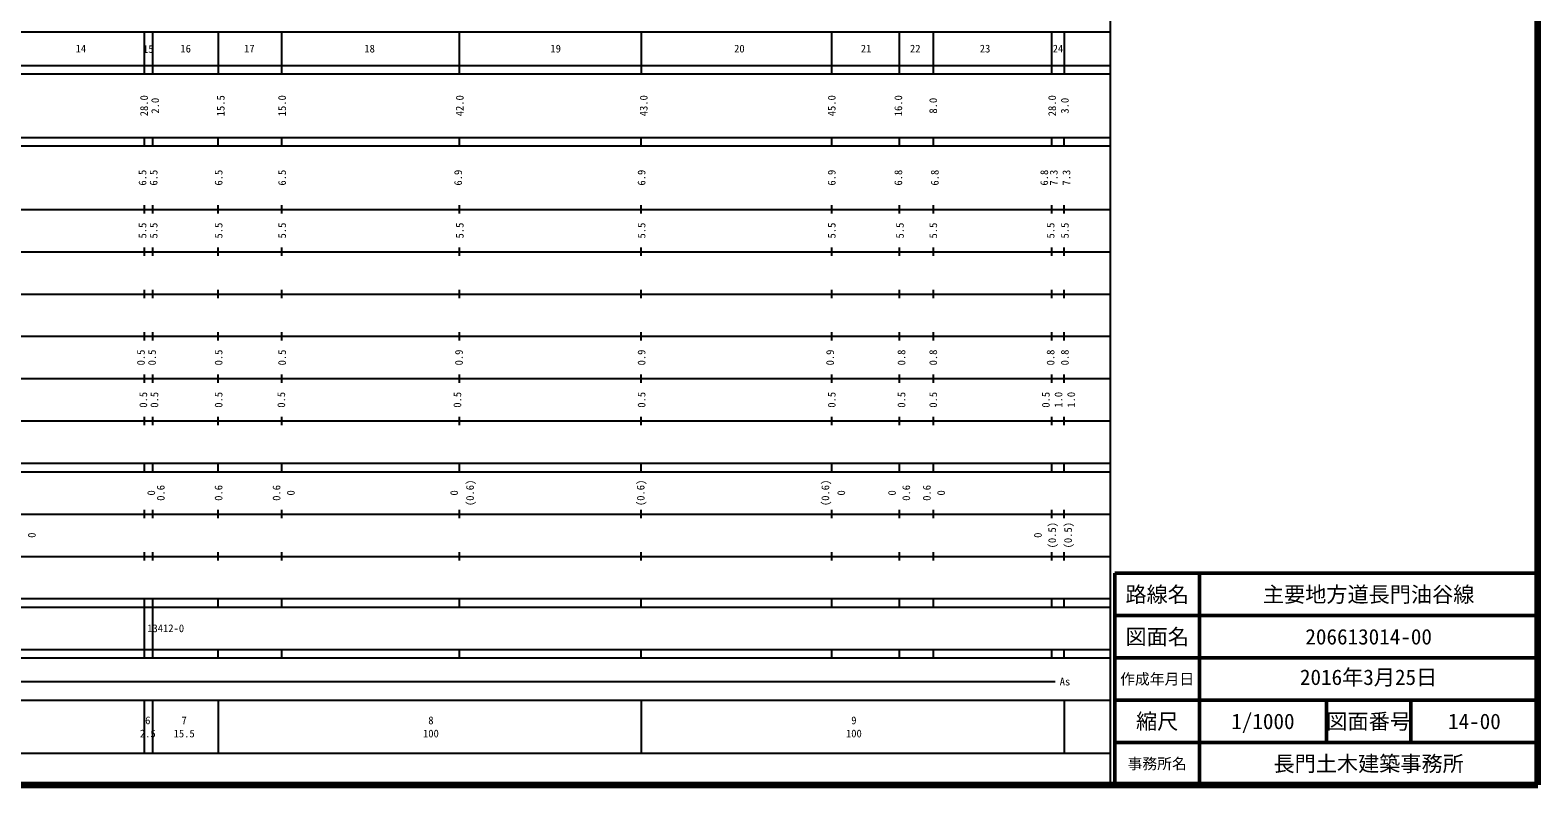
# Model space of a CAD drawing. Units: millimetres on the paper, enlarged 1000 times. Extents: x 40000 to 680000, y 20000 to 380000.
# Drawn here: x 323536 to 680000, y 20000 to 198357 of the extents above; entities that cross this region are included whole.
import ezdxf
from ezdxf.enums import TextEntityAlignment as Align

# ---------------------------------------------------------------- set-up
doc = ezdxf.new("R2010")
doc.units = ezdxf.units.MM
doc.header["$LTSCALE"] = 1000
for name, color, linetype, lineweight in [('M-TTL', 2, 'Continuous', 140), ('M-TTL-BAND', 7, 'Continuous', 25), ('M-TTL-FRAM', 2, 'Continuous', 50), ('M-TTL-LINE', 7, 'Continuous', 50), ('M-TTL-TXT', 7, 'Continuous', 13)]:
    doc.layers.add(name, color=color, linetype=linetype, lineweight=lineweight)
doc.styles.add('ＭＳ ゴシック', font='')
doc.styles.get('ＭＳ ゴシック').set_extended_font_data('MS Gothic')

msp = doc.modelspace()

# ---------------------------------------------------------------- linework, layer by layer
at = {"layer": 'M-TTL'}
for p, q in [((680000, 20000), (680000, 380000)), ((40000, 20000), (680000, 20000))]:
    msp.add_line(p, q, dxfattribs=at)
at = {"layer": 'M-TTL-BAND'}
for p, q in [((579000, 20000), (579000, 370000)), ((68000, 198000), (579000, 198000)), ((350500, 198000), (350500, 188000)), ((352500, 198000), (352500, 188000)), ((368000, 198000), (368000, 188000)), ((383000, 198000), (383000, 188000)), ((425000, 198000), (425000, 188000)), ((468000, 198000), (468000, 188000)), ((513000, 198000), (513000, 188000)), ((529000, 198000), (529000, 188000)), ((537000, 198000), (537000, 188000)), ((565000, 198000), (565000, 188000)), ((568000, 198000), (568000, 188000)), ((40000, 190000), (579000, 190000)), ((40000, 188000), (579000, 188000)), ((40000, 173000), (579000, 173000)), ((350500, 173000), (350500, 171000)), ((352500, 173000), (352500, 171000)), ((368000, 171000), (368000, 173000)), ((383000, 173000), (383000, 171000)), ((425000, 173000), (425000, 171000)), ((468000, 171000), (468000, 173000)), ((513000, 173000), (513000, 171000)), ((529000, 173000), (529000, 171000)), ((537000, 173000), (537000, 171000)), ((565000, 173000), (565000, 171000)), ((568000, 171000), (568000, 173000)), ((40000, 171000), (579000, 171000)), ((350500, 157000), (350500, 155000)), ((352500, 157000), (352500, 155000)), ((368000, 155000), (368000, 157000)), ((383000, 157000), (383000, 155000)), ((425000, 157000), (425000, 155000)), ((468000, 155000), (468000, 157000)), ((513000, 157000), (513000, 155000)), ((529000, 157000), (529000, 155000)), ((537000, 157000), (537000, 155000)), ((565000, 157000), (565000, 155000)), ((568000, 155000), (568000, 157000)), ((40000, 156000), (579000, 156000)), ((350500, 147000), (350500, 145000)), ((352500, 147000), (352500, 145000)), ((368000, 145000), (368000, 147000)), ((383000, 147000), (383000, 145000)), ((425000, 147000), (425000, 145000)), ((468000, 145000), (468000, 147000)), ((513000, 147000), (513000, 145000)), ((529000, 147000), (529000, 145000)), ((537000, 147000), (537000, 145000)), ((565000, 147000), (565000, 145000)), ((568000, 145000), (568000, 147000)), ((46000, 146000), (579000, 146000)), ((52000, 136000), (579000, 136000)), ((350500, 137000), (350500, 135000)), ((352500, 137000), (352500, 135000)), ((368000, 135000), (368000, 137000)), ((383000, 137000), (383000, 135000)), ((425000, 137000), (425000, 135000)), ((468000, 135000), (468000, 137000)), ((513000, 137000), (513000, 135000)), ((529000, 137000), (529000, 135000)), ((537000, 137000), (537000, 135000)), ((565000, 137000), (565000, 135000)), ((568000, 135000), (568000, 137000)), ((46000, 126000), (579000, 126000)), ((350500, 127000), (350500, 125000)), ((352500, 127000), (352500, 125000)), ((368000, 125000), (368000, 127000)), ((383000, 127000), (383000, 125000)), ((425000, 127000), (425000, 125000)), ((468000, 125000), (468000, 127000)), ((513000, 127000), (513000, 125000)), ((529000, 127000), (529000, 125000)), ((537000, 127000), (537000, 125000)), ((565000, 127000), (565000, 125000)), ((568000, 125000), (568000, 127000)), ((52000, 116000), (579000, 116000)), ((350500, 117000), (350500, 115000)), ((352500, 117000), (352500, 115000)), ((368000, 115000), (368000, 117000)), ((383000, 117000), (383000, 115000)), ((425000, 117000), (425000, 115000)), ((468000, 115000), (468000, 117000)), ((513000, 117000), (513000, 115000)), ((529000, 117000), (529000, 115000)), ((537000, 117000), (537000, 115000)), ((565000, 117000), (565000, 115000)), ((568000, 115000), (568000, 117000)), ((350500, 107000), (350500, 105000)), ((352500, 107000), (352500, 105000)), ((368000, 105000), (368000, 107000)), ((383000, 107000), (383000, 105000)), ((425000, 107000), (425000, 105000)), ((468000, 105000), (468000, 107000)), ((513000, 107000), (513000, 105000)), ((529000, 107000), (529000, 105000)), ((537000, 107000), (537000, 105000)), ((565000, 107000), (565000, 105000)), ((568000, 105000), (568000, 107000)), ((46000, 106000), (579000, 106000)), ((40000, 96000), (579000, 96000)), ((40000, 94000), (579000, 94000)), ((350500, 96000), (350500, 94000)), ((352500, 96000), (352500, 94000)), ((368000, 94000), (368000, 96000)), ((383000, 96000), (383000, 94000)), ((425000, 96000), (425000, 94000)), ((468000, 94000), (468000, 96000)), ((513000, 96000), (513000, 94000)), ((529000, 96000), (529000, 94000)), ((537000, 96000), (537000, 94000)), ((565000, 96000), (565000, 94000)), ((568000, 94000), (568000, 96000)), ((49000, 84000), (579000, 84000)), ((350500, 85000), (350500, 83000)), ((352500, 85000), (352500, 83000)), ((368000, 83000), (368000, 85000)), ((383000, 85000), (383000, 83000)), ((425000, 85000), (425000, 83000)), ((468000, 83000), (468000, 85000)), ((513000, 85000), (513000, 83000)), ((529000, 85000), (529000, 83000)), ((537000, 85000), (537000, 83000)), ((565000, 85000), (565000, 83000)), ((568000, 83000), (568000, 85000)), ((350500, 75000), (350500, 73000)), ((352500, 75000), (352500, 73000)), ((368000, 73000), (368000, 75000)), ((383000, 75000), (383000, 73000)), ((425000, 75000), (425000, 73000)), ((468000, 73000), (468000, 75000)), ((513000, 75000), (513000, 73000)), ((529000, 75000), (529000, 73000)), ((537000, 75000), (537000, 73000)), ((565000, 75000), (565000, 73000)), ((568000, 73000), (568000, 75000)), ((40000, 74000), (579000, 74000)), ((40000, 64000), (579000, 64000)), ((40000, 62000), (579000, 62000)), ((350500, 64000), (350500, 52000)), ((352500, 64000), (352500, 52000)), ((368000, 62000), (368000, 64000)), ((383000, 64000), (383000, 62000)), ((425000, 64000), (425000, 62000)), ((468000, 62000), (468000, 64000)), ((513000, 64000), (513000, 62000)), ((529000, 64000), (529000, 62000)), ((537000, 64000), (537000, 62000)), ((565000, 64000), (565000, 62000)), ((568000, 62000), (568000, 64000)), ((40000, 52000), (579000, 52000)), ((40000, 50000), (579000, 50000)), ((350500, 52000), (350500, 50000)), ((352500, 52000), (352500, 50000)), ((368000, 50000), (368000, 52000)), ((383000, 52000), (383000, 50000)), ((425000, 52000), (425000, 50000)), ((468000, 50000), (468000, 52000)), ((513000, 52000), (513000, 50000)), ((529000, 52000), (529000, 50000)), ((537000, 52000), (537000, 50000)), ((565000, 52000), (565000, 50000)), ((568000, 50000), (568000, 52000)), ((70805, 44406), (565903, 44406)), ((40000, 40000), (579000, 40000)), ((350500, 40000), (350500, 27500)), ((352500, 40000), (352500, 27500)), ((368000, 40000), (368000, 27500)), ((468000, 40000), (468000, 27500)), ((568000, 40000), (568000, 27500)), ((68000, 27500), (579000, 27500))]:
    msp.add_line(p, q, dxfattribs=at)
at = {"layer": 'M-TTL-FRAM'}
for p, q in [((680000, 70000), (580000, 70000)), ((580000, 70000), (580000, 20000))]:
    msp.add_line(p, q, dxfattribs=at)
at = {"layer": 'M-TTL-LINE'}
for p, q in [((600000, 70000), (600000, 20000)), ((680000, 60000), (580000, 60000)), ((680000, 50000), (580000, 50000)), ((680000, 40000), (580000, 40000)), ((630000, 40000), (630000, 30000)), ((650000, 40000), (650000, 30000)), ((680000, 30000), (580000, 30000))]:
    msp.add_line(p, q, dxfattribs=at)

# ---------------------------------------------------------------- texts
at = {"layer": 'M-TTL-BAND', "style": 'ＭＳ ゴシック'}
for s, p in [('14', (335528, 194000)), ('15', (351467, 193902)), ('16', (360301, 194000)), ('17', (375362, 194000)), ('18', (403793, 194000)), ('19', (447781, 194000)), ('20', (491225, 194000)), ('21', (521172, 194000)), ('22', (532797, 194000)), ('23', (549298, 194000)), ('24', (566544, 194000)), ('13412-0', (355573, 57000)), ('As', (568201, 44406)), ('6', (351352, 35238)), ('7', (359954, 35238)), ('8', (418288, 35238)), ('9', (518288, 35238)), ('2.5', (351352, 32131)), ('15.5', (359954, 32131)), ('100', (418288, 32131)), ('100', (518288, 32131))]:
    msp.add_text(s, height=1833, dxfattribs=at).set_placement(p, align=Align.MIDDLE_CENTER)
for s, p in [('28.0', (350469, 180500)), ('2.0', (353094, 180500)), ('15.5', (368585, 180500)), ('15.0', (383095, 180500)), ('42.0', (425096, 180500)), ('43.0', (468585, 180500)), ('45.0', (513037, 180500)), ('16.0', (528788, 180500)), ('8.0', (537038, 180500)), ('28.0', (565164, 180500)), ('3.0', (568164, 180500)), ('6.5', (350094, 163500)), ('6.5', (352719, 163500)), ('6.5', (368083, 163500)), ('6.5', (383095, 163500)), ('6.9', (424721, 163500)), ('6.9', (468083, 163500)), ('6.9', (513037, 163500)), ('6.8', (528788, 163500)), ('6.8', (537413, 163500)), ('6.8', (563289, 163500)), ('7.3', (565539, 163500)), ('7.3', (568539, 163500)), ('5.5', (350094, 151000)), ('5.5', (352719, 151000)), ('5.5', (368083, 151000)), ('5.5', (383095, 151000)), ('5.5', (425096, 151000)), ('5.5', (468083, 151000)), ('5.5', (513037, 151000)), ('5.5', (529163, 151000)), ('5.5', (537038, 151000)), ('5.5', (564789, 151000)), ('5.5', (568164, 151000)), ('0.5', (349719, 121000)), ('0.5', (352344, 121000)), ('0.5', (368083, 121000)), ('0.5', (383095, 121000)), ('0.9', (424909, 121000)), ('0.9', (468083, 121000)), ('0.9', (512662, 121000)), ('0.8', (529538, 121000)), ('0.8', (537038, 121000)), ('0.8', (564789, 121000)), ('0.8', (568164, 121000)), ('0.5', (350281, 111000)), ('0.5', (352906, 111000)), ('0.5', (368083, 111000)), ('0.5', (382907, 111000)), ('0.5', (424534, 111000)), ('0.5', (468083, 111000)), ('0.5', (513037, 111000)), ('0.5', (529538, 111000)), ('0.5', (537038, 111000)), ('0.5', (563664, 111000)), ('1.0', (566664, 111000)), ('1.0', (569664, 111000)), ('0', (352156, 89000)), ('0.6', (354406, 89000)), ('0.6', (368073, 89000)), ('0.6', (381782, 89000)), ('0', (385157, 89000)), ('0', (423784, 89000)), ('(0.6)', (427534, 89000)), ('(0.6)', (467870, 89000)), ('(0.6)', (511537, 89000)), ('0', (515287, 89000)), ('0', (527288, 89000)), ('0.6', (530663, 89000)), ('0.6', (535538, 89000)), ('0', (538913, 89000)), ('0', (323918, 79000)), ('0', (561789, 79000)), ('(0.5)', (565164, 79000)), ('(0.5)', (568914, 79000))]:
    msp.add_text(s, height=1833, rotation=90, dxfattribs=at).set_placement(p, align=Align.MIDDLE_CENTER)
at = {"layer": 'M-TTL-TXT', "style": 'ＭＳ ゴシック'}
for s, height, p in [('路線名', 3666, (590000, 65000)), ('主要地方道長門油谷線', 3666, (640000, 65000)), ('図面名', 3666, (590000, 55000)), ('206613014-00', 3666, (640000, 55000)), ('作成年月日', 2566, (590000, 45000)), ('縮尺', 3666, (590000, 35000)), ('1/1000', 3666, (615000, 35000)), ('図面番号', 3666, (640000, 35000)), ('14-00', 3666, (665000, 35000)), ('事務所名', 2566, (590000, 25000)), ('長門土木建築事務所', 3666, (640000, 25000))]:
    msp.add_text(s, height=height, dxfattribs=at).set_placement(p, align=Align.MIDDLE_CENTER)
msp.add_text('2016年3月25日', height=3666, dxfattribs=at).set_placement((623750, 42500), align=Align.BOTTOM_LEFT)

doc.saveas('drawing.dxf')
